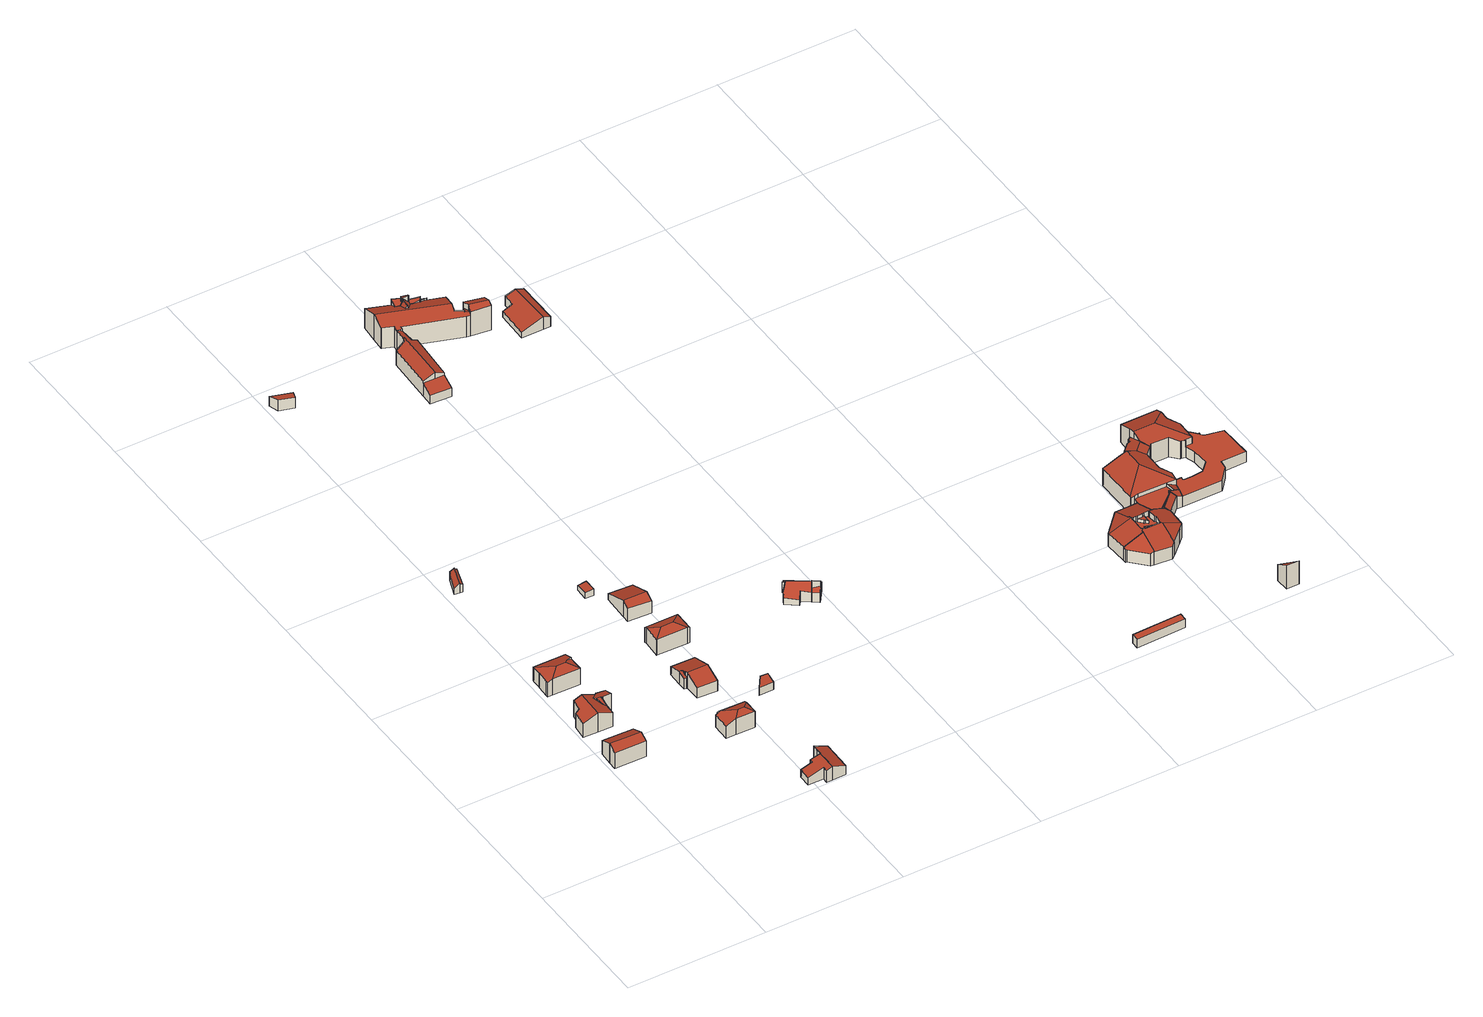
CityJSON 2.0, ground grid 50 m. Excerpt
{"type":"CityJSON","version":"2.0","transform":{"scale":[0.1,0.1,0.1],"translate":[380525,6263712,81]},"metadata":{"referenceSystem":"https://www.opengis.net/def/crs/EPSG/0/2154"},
"CityObjects":{
"building1":{"type":"Building","attributes":{"b3_dak_type":"slanted","b3_h_dak_50p":88.07,"b3_h_dak_70p":88.41,"b3_h_dak_max":89.06,"b3_h_dak_min":86.76,"b3_h_maaiveld":81.23,"b3_kas_warenhuis":false,"b3_reconstructie_onvolledig":false,"b3_rmse_lod12":0.65,"b3_rmse_lod13":0.65,"b3_rmse_lod22":0.0295,"b3_val3dity_lod12":"[]","b3_val3dity_lod13":"[]","b3_val3dity_lod22":"[]","b3_volume_lod12":631.59,"b3_volume_lod13":631.59,"b3_volume_lod22":599.29,"oorspronkelijkbouwjaar":2000},"children":["building1-1"]},
"building1-1":{"type":"BuildingPart","parents":["building1"],"geometry":[{"type":"Solid","lod":"2.2","boundaries":[[[[0,1,2,3,4,5,6,7,8]],[[9,0,8,10]],[[11,5,4,12]],[[12,4,3,13]],[[14,6,5,11]],[[10,8,7,15]],[[13,3,2,16]],[[16,2,1,17]],[[15,7,6,14]],[[17,1,0,9]],[[15,14,11,12,18]],[[17,9,10,15,18,12,13,16]]]],"semantics":{"surfaces":[{"type":"GroundSurface"},{"type":"WallSurface","on_footprint_edge":true},{"type":"RoofSurface"}],"values":[[0,1,1,1,1,1,1,1,1,1,2,2]]}}]},
"building2":{"type":"Building","attributes":{"b3_dak_type":"slanted","b3_h_dak_50p":88.23,"b3_h_dak_70p":88.52,"b3_h_dak_max":89.31,"b3_h_dak_min":87.05,"b3_h_maaiveld":81.46,"b3_kas_warenhuis":false,"b3_reconstructie_onvolledig":false,"b3_rmse_lod12":0.635,"b3_rmse_lod13":0.635,"b3_rmse_lod22":0.0413,"b3_val3dity_lod12":"[]","b3_val3dity_lod13":"[]","b3_val3dity_lod22":"[]","b3_volume_lod12":759.28,"b3_volume_lod13":759.28,"b3_volume_lod22":726.11,"oorspronkelijkbouwjaar":2000},"children":["building2-1"]},
"building2-1":{"type":"BuildingPart","parents":["building2"],"geometry":[{"type":"Solid","lod":"2.2","boundaries":[[[[19,20,21,22,23,24,25,26,27,28,29,30,31,32]],[[33,34,35,36]],[[37,34,33]],[[38,28,27,39]],[[39,27,26,40]],[[41,32,31,42]],[[43,44,45]],[[46,25,24,47]],[[40,26,25,46]],[[47,24,23,48]],[[49,19,32,41]],[[42,31,30,50]],[[48,23,22,51]],[[52,21,20,53]],[[51,22,21,52]],[[44,43,54]],[[50,30,29,35]],[[36,35,29,28,38]],[[53,20,19,49]],[[54,50,35,34,37,44]],[[36,38,39,40,46,47,45,44,37,33]],[[48,41,42,50,54,43,45,47]],[[41,48,51,52,53,49]]]],"semantics":{"surfaces":[{"type":"GroundSurface"},{"type":"WallSurface","on_footprint_edge":false},{"type":"WallSurface","on_footprint_edge":true},{"type":"RoofSurface"}],"values":[[0,1,1,2,2,2,1,2,2,2,2,2,2,2,2,1,2,2,2,3,3,3,3]]}}]},
"building3":{"type":"Building","attributes":{"b3_dak_type":"slanted","b3_h_dak_50p":88.03,"b3_h_dak_70p":88.39,"b3_h_dak_max":89.31,"b3_h_dak_min":86.88,"b3_h_maaiveld":81.4,"b3_kas_warenhuis":false,"b3_reconstructie_onvolledig":false,"b3_rmse_lod12":0.645,"b3_rmse_lod13":0.645,"b3_rmse_lod22":0.0385,"b3_val3dity_lod12":"[]","b3_val3dity_lod13":"[]","b3_val3dity_lod22":"[201]","b3_volume_lod12":727.3,"b3_volume_lod13":727.3,"b3_volume_lod22":692.55,"oorspronkelijkbouwjaar":2000},"children":["building3-1"]},
"building3-1":{"type":"BuildingPart","parents":["building3"],"geometry":[{"type":"Solid","lod":"2.2","boundaries":[[[[55,56,57,58,59,60,61,62,63,64,65]],[[66,58,57,67]],[[68,59,58,66]],[[69,64,63,70]],[[70,63,62,71]],[[72,60,59,68]],[[73,65,64,69]],[[74,56,55,75]],[[76,75,55,65,73]],[[71,62,61,77]],[[75,76,78]],[[67,57,56,74]],[[77,61,60,72]],[[78,79,80,74,75]],[[67,74,80,79,81,66]],[[79,78,76,73,69,70,81]],[[77,72,68,66,81,70,71]]]],"semantics":{"surfaces":[{"type":"GroundSurface"},{"type":"WallSurface","on_footprint_edge":true},{"type":"WallSurface","on_footprint_edge":false},{"type":"RoofSurface"}],"values":[[0,1,1,1,1,1,1,1,1,1,2,1,1,3,3,3,3]]}}]},
"building4":{"type":"Building","attributes":{"b3_dak_type":"slanted","b3_h_dak_50p":84.44,"b3_h_dak_70p":84.66,"b3_h_dak_max":84.95,"b3_h_dak_min":83.54,"b3_h_maaiveld":81.11,"b3_kas_warenhuis":false,"b3_reconstructie_onvolledig":false,"b3_rmse_lod12":0.501,"b3_rmse_lod13":0.501,"b3_rmse_lod22":0.0338,"b3_val3dity_lod12":"[]","b3_val3dity_lod13":"[]","b3_val3dity_lod22":"[]","b3_volume_lod12":72.44,"b3_volume_lod13":72.44,"b3_volume_lod22":66.82,"oorspronkelijkbouwjaar":2000},"children":["building4-1"]},
"building4-1":{"type":"BuildingPart","parents":["building4"],"geometry":[{"type":"Solid","lod":"2.2","boundaries":[[[[82,83,84,85,86,87,88,89,90]],[[91,89,88,92]],[[93,86,85,94]],[[95,87,86,93]],[[96,84,83,97]],[[94,85,84,96]],[[92,88,87,95]],[[98,90,89,99]],[[99,89,91]],[[100,82,90,98]],[[97,83,82,100]],[[97,91,92,95,93,94,96]],[[91,97,100,98,99]]]],"semantics":{"surfaces":[{"type":"GroundSurface"},{"type":"WallSurface","on_footprint_edge":true},{"type":"RoofSurface"}],"values":[[0,1,1,1,1,1,1,1,1,1,1,2,2]]}}]},
"building5":{"type":"Building","attributes":{"b3_dak_type":"slanted","b3_h_dak_50p":87.99,"b3_h_dak_70p":88.29,"b3_h_dak_max":89.18,"b3_h_dak_min":86.57,"b3_h_maaiveld":81.51,"b3_kas_warenhuis":false,"b3_reconstructie_onvolledig":false,"b3_rmse_lod12":0.665,"b3_rmse_lod13":0.665,"b3_rmse_lod22":0.242,"b3_val3dity_lod12":"[]","b3_val3dity_lod13":"[]","b3_val3dity_lod22":"[104]","b3_volume_lod12":456.99,"b3_volume_lod13":456.99,"b3_volume_lod22":3323.67,"oorspronkelijkbouwjaar":2000},"children":["building5-1"]},
"building5-1":{"type":"BuildingPart","parents":["building5"],"geometry":[{"type":"Solid","lod":"2.2","boundaries":[[[[101,102,103,104,105,106,107,108,109,110]],[[111,101,110,112]],[[113,114,115]],[[116,107,106,117]],[[117,106,105,118]],[[119,109,108,113]],[[112,110,109,119]],[[114,113,108,107,116]],[[120,104,103,121]],[[121,103,102,122]],[[118,105,104,120]],[[122,102,101,111]],[[114,116,117,123,124,115]],[[125,119,113,115,124,123]],[[120,126,125,123,117,118]],[[122,111,112,119,125,126,120,121]]]],"semantics":{"surfaces":[{"type":"GroundSurface"},{"type":"WallSurface","on_footprint_edge":true},{"type":"WallSurface","on_footprint_edge":false},{"type":"RoofSurface"}],"values":[[0,1,2,1,1,1,1,1,1,1,1,1,3,3,3,3]]}}]},
"building6":{"type":"Building","attributes":{"b3_dak_type":"slanted","b3_h_dak_50p":86.12,"b3_h_dak_70p":86.55,"b3_h_dak_max":87.17,"b3_h_dak_min":84.74,"b3_h_maaiveld":81.72,"b3_kas_warenhuis":false,"b3_reconstructie_onvolledig":false,"b3_rmse_lod12":0.78,"b3_rmse_lod13":0.78,"b3_rmse_lod22":0.0256,"b3_val3dity_lod12":"[]","b3_val3dity_lod13":"[]","b3_val3dity_lod22":"[]","b3_volume_lod12":468.17,"b3_volume_lod13":468.17,"b3_volume_lod22":424.43,"oorspronkelijkbouwjaar":2000},"children":["building6-1"]},
"building6-1":{"type":"BuildingPart","parents":["building6"],"geometry":[{"type":"Solid","lod":"2.2","boundaries":[[[[127,128,129,130,131,132,133,134,135,136,137,138,139,140]],[[141,136,135,142,143]],[[144,137,136,141]],[[145,138,137,144]],[[146,128,127,147]],[[148,130,129,149]],[[150,131,130,148]],[[149,129,128,146]],[[151,152,139,138,145]],[[153,140,139,152]],[[147,127,140,153]],[[154,132,131,150]],[[155,133,132,154]],[[156,134,133,155]],[[142,135,134,156]],[[143,142,152,151]],[[152,142,156,155,154,150,148,149,146,147,153]],[[143,151,145,144,141]]]],"semantics":{"surfaces":[{"type":"GroundSurface"},{"type":"WallSurface","on_footprint_edge":true},{"type":"WallSurface","on_footprint_edge":false},{"type":"RoofSurface"}],"values":[[0,1,1,1,1,1,1,1,1,1,1,1,1,1,1,2,3,3]]}}]},
"building7":{"type":"Building","attributes":{"b3_dak_type":"slanted","b3_h_dak_50p":86.18,"b3_h_dak_70p":86.73,"b3_h_dak_max":87.69,"b3_h_dak_min":84.41,"b3_h_maaiveld":81.3,"b3_kas_warenhuis":false,"b3_reconstructie_onvolledig":false,"b3_rmse_lod12":1.04,"b3_rmse_lod13":1.04,"b3_rmse_lod22":0.0758,"b3_val3dity_lod12":"[]","b3_val3dity_lod13":"[]","b3_val3dity_lod22":"[]","b3_volume_lod12":601.01,"b3_volume_lod13":601.01,"b3_volume_lod22":543.01,"oorspronkelijkbouwjaar":2000},"children":["building7-1"]},
"building7-1":{"type":"BuildingPart","parents":["building7"],"geometry":[{"type":"Solid","lod":"2.2","boundaries":[[[[157,158,159,160,161,162,163,164,165,166]],[[167,158,157,168]],[[169,164,163,170]],[[170,163,162,171]],[[172,159,158,167]],[[173,160,159,172]],[[174,161,160,173]],[[175,176,177,178]],[[178,177,179,180]],[[181,165,164,169]],[[180,179,171,182]],[[168,157,166,183]],[[183,166,165,181]],[[182,171,162,161,174]],[[184,185,186]],[[185,184,176,175]],[[183,186,185,175,178,180,182,172,167,168]],[[182,174,173,172]],[[186,183,181,169,170,171,179,177,176,184]]]],"semantics":{"surfaces":[{"type":"GroundSurface"},{"type":"WallSurface","on_footprint_edge":true},{"type":"WallSurface","on_footprint_edge":false},{"type":"RoofSurface"}],"values":[[0,1,1,1,1,1,1,2,2,1,2,1,1,1,2,2,3,3,3]]}}]},
"building8":{"type":"Building","attributes":{"b3_dak_type":"slanted","b3_h_dak_50p":87.95,"b3_h_dak_70p":88.23,"b3_h_dak_max":89.05,"b3_h_dak_min":86.99,"b3_h_maaiveld":81.19,"b3_kas_warenhuis":false,"b3_reconstructie_onvolledig":false,"b3_rmse_lod12":0.526,"b3_rmse_lod13":0.526,"b3_rmse_lod22":0.367,"b3_val3dity_lod12":"[]","b3_val3dity_lod13":"[]","b3_val3dity_lod22":"[102]","b3_volume_lod12":622.92,"b3_volume_lod13":622.92,"b3_volume_lod22":-3516.79,"oorspronkelijkbouwjaar":2000},"children":["building8-1"]},
"building8-1":{"type":"BuildingPart","parents":["building8"],"geometry":[{"type":"Solid","lod":"2.2","boundaries":[[[[187,188,189,190,191,192,193,194,195]],[[196,188,187,197]],[[198,191,190,199]],[[200,192,191,198]],[[201,193,192,200]],[[202,189,188,196]],[[197,187,195,203]],[[203,195,194,204]],[[199,190,189,202]],[[204,194,193,201]],[[205,206,202,196,207]],[[204,208,207,196,197,203]],[[205,207,208,204,201,200,198]],[[205,198,199,202,206]]]],"semantics":{"surfaces":[{"type":"GroundSurface"},{"type":"WallSurface","on_footprint_edge":true},{"type":"RoofSurface"}],"values":[[0,1,1,1,1,1,1,1,1,1,2,2,2,2]]}}]},
"building9":{"type":"Building","attributes":{"b3_dak_type":"horizontal","b3_h_dak_50p":83.38,"b3_h_dak_70p":83.48,"b3_h_dak_max":83.63,"b3_h_dak_min":83.07,"b3_h_maaiveld":81.14,"b3_kas_warenhuis":false,"b3_reconstructie_onvolledig":false,"b3_rmse_lod12":0.167,"b3_rmse_lod13":0.167,"b3_rmse_lod22":0.0188,"b3_val3dity_lod12":"[]","b3_val3dity_lod13":"[]","b3_val3dity_lod22":"[]","b3_volume_lod12":31.8,"b3_volume_lod13":31.8,"b3_volume_lod22":30.71,"oorspronkelijkbouwjaar":2000},"children":["building9-1"]},
"building9-1":{"type":"BuildingPart","parents":["building9"],"geometry":[{"type":"Solid","lod":"2.2","boundaries":[[[[209,210,211,212]],[[213,209,212,214]],[[214,212,211,215]],[[215,211,210,216]],[[216,210,209,213]],[[216,213,214,215]]]],"semantics":{"surfaces":[{"type":"GroundSurface"},{"type":"WallSurface","on_footprint_edge":true},{"type":"RoofSurface"}],"values":[[0,1,1,1,1,2]]}}]},
"building10":{"type":"Building","attributes":{"b3_dak_type":"slanted","b3_h_dak_50p":84.62,"b3_h_dak_70p":84.76,"b3_h_dak_max":85.79,"b3_h_dak_min":84.19,"b3_h_maaiveld":81.42,"b3_kas_warenhuis":false,"b3_reconstructie_onvolledig":false,"b3_rmse_lod12":0.311,"b3_rmse_lod13":0.311,"b3_rmse_lod22":0.194,"b3_val3dity_lod12":"[]","b3_val3dity_lod13":"[]","b3_val3dity_lod22":"[]","b3_volume_lod12":48.93,"b3_volume_lod13":48.93,"b3_volume_lod22":47.84,"oorspronkelijkbouwjaar":2000},"children":["building10-1"]},
"building10-1":{"type":"BuildingPart","parents":["building10"],"geometry":[{"type":"Solid","lod":"2.2","boundaries":[[[[217,218,219,220]],[[221,219,218,222]],[[223,220,219,221]],[[224,217,220,223]],[[222,218,217,224]],[[222,224,223,221]]]],"semantics":{"surfaces":[{"type":"GroundSurface"},{"type":"WallSurface","on_footprint_edge":true},{"type":"RoofSurface"}],"values":[[0,1,1,1,1,2]]}}]},
"building11":{"type":"Building","attributes":{"b3_dak_type":"horizontal","b3_h_dak_50p":86.93,"b3_h_dak_70p":86.96,"b3_h_dak_max":87.05,"b3_h_dak_min":86.77,"b3_h_maaiveld":82.68,"b3_kas_warenhuis":false,"b3_reconstructie_onvolledig":false,"b3_rmse_lod12":0.185,"b3_rmse_lod13":0.185,"b3_rmse_lod22":0.175,"b3_val3dity_lod12":"[]","b3_val3dity_lod13":"[]","b3_val3dity_lod22":"[]","b3_volume_lod12":80.88,"b3_volume_lod13":80.88,"b3_volume_lod22":77.89,"oorspronkelijkbouwjaar":2000},"children":["building11-1"]},
"building11-1":{"type":"BuildingPart","parents":["building11"],"geometry":[{"type":"Solid","lod":"2.2","boundaries":[[[[225,226,227,228]],[[229,226,225,230]],[[231,227,226,229]],[[230,225,228,232]],[[232,228,227,231]],[[232,231,229,230]]]],"semantics":{"surfaces":[{"type":"GroundSurface"},{"type":"WallSurface","on_footprint_edge":true},{"type":"RoofSurface"}],"values":[[0,1,1,1,1,2]]}}]},
"building12":{"type":"Building","attributes":{"b3_dak_type":"slanted","b3_h_dak_50p":86.39,"b3_h_dak_70p":86.88,"b3_h_dak_max":87.77,"b3_h_dak_min":83.78,"b3_h_maaiveld":81.2,"b3_kas_warenhuis":false,"b3_reconstructie_onvolledig":false,"b3_rmse_lod12":1.36,"b3_rmse_lod13":1.36,"b3_rmse_lod22":0.122,"b3_val3dity_lod12":"[]","b3_val3dity_lod13":"[]","b3_val3dity_lod22":"[]","b3_volume_lod12":558.85,"b3_volume_lod13":558.85,"b3_volume_lod22":480.7,"oorspronkelijkbouwjaar":2000},"children":["building12-1"]},
"building12-1":{"type":"BuildingPart","parents":["building12"],"geometry":[{"type":"Solid","lod":"2.2","boundaries":[[[[233,234,235,236,237,238]],[[239,234,233,240]],[[241,235,234,239]],[[240,233,238,242]],[[242,238,237,243]],[[243,237,236,244]],[[244,236,235,241]],[[243,244,240,242]],[[244,241,239,240]]]],"semantics":{"surfaces":[{"type":"GroundSurface"},{"type":"WallSurface","on_footprint_edge":true},{"type":"RoofSurface"}],"values":[[0,1,1,1,1,1,1,2,2]]}}]},
"building13":{"type":"Building","attributes":{"b3_dak_type":"slanted","b3_h_dak_50p":86.6,"b3_h_dak_70p":87.15,"b3_h_dak_max":87.96,"b3_h_dak_min":84.46,"b3_h_maaiveld":81.67,"b3_kas_warenhuis":false,"b3_reconstructie_onvolledig":false,"b3_rmse_lod12":1.18,"b3_rmse_lod13":1.18,"b3_rmse_lod22":0.0819,"b3_val3dity_lod12":"[]","b3_val3dity_lod13":"[]","b3_val3dity_lod22":"[]","b3_volume_lod12":228.14,"b3_volume_lod13":228.14,"b3_volume_lod22":202.56,"oorspronkelijkbouwjaar":2000},"children":["building13-1"]},
"building13-1":{"type":"BuildingPart","parents":["building13"],"geometry":[{"type":"Solid","lod":"2.2","boundaries":[[[[245,246,247,248,249,250,251,252,253,254,255]],[[256,246,245,257]],[[257,245,255,258]],[[259,247,246,256]],[[260,248,247,259]],[[261,251,250,262]],[[263,252,251,261]],[[264,254,253,265]],[[266,249,248,260]],[[265,253,252,263]],[[258,255,254,264]],[[262,250,249,266]],[[258,262,266,260,259,256,257]],[[262,258,264,265,263,261]]]],"semantics":{"surfaces":[{"type":"GroundSurface"},{"type":"WallSurface","on_footprint_edge":true},{"type":"RoofSurface"}],"values":[[0,1,1,1,1,1,1,1,1,1,1,1,2,2]]}}]},
"building14":{"type":"Building","attributes":{"b3_dak_type":"slanted","b3_h_dak_50p":84.93,"b3_h_dak_70p":85.33,"b3_h_dak_max":86.73,"b3_h_dak_min":83.86,"b3_h_maaiveld":81.64,"b3_kas_warenhuis":false,"b3_reconstructie_onvolledig":false,"b3_rmse_lod12":0.703,"b3_rmse_lod13":0.703,"b3_rmse_lod22":0.0919,"b3_val3dity_lod12":"[]","b3_val3dity_lod13":"[]","b3_val3dity_lod22":"[]","b3_volume_lod12":103.09,"b3_volume_lod13":103.09,"b3_volume_lod22":95.73,"oorspronkelijkbouwjaar":2000},"children":["building14-1"]},
"building14-1":{"type":"BuildingPart","parents":["building14"],"geometry":[{"type":"Solid","lod":"2.2","boundaries":[[[[267,268,269,270,271,272,273]],[[274,273,272,275]],[[276,270,269,277]],[[278,271,270,276]],[[275,272,271,278]],[[277,269,268,279]],[[280,267,273,274]],[[279,268,267,280]],[[279,280,274,275,278,276,277]]]],"semantics":{"surfaces":[{"type":"GroundSurface"},{"type":"WallSurface","on_footprint_edge":true},{"type":"RoofSurface"}],"values":[[0,1,1,1,1,1,1,1,2]]}}]},
"building15":{"type":"Building","attributes":{"b3_dak_type":"slanted","b3_h_dak_50p":86.51,"b3_h_dak_70p":86.78,"b3_h_dak_max":87.47,"b3_h_dak_min":85.49,"b3_h_maaiveld":81.73,"b3_kas_warenhuis":false,"b3_reconstructie_onvolledig":false,"b3_rmse_lod12":0.65,"b3_rmse_lod13":0.65,"b3_rmse_lod22":0.0345,"b3_val3dity_lod12":"[]","b3_val3dity_lod13":"[]","b3_val3dity_lod22":"[]","b3_volume_lod12":46.16,"b3_volume_lod13":46.16,"b3_volume_lod22":52.64,"oorspronkelijkbouwjaar":2000},"children":["building15-1"]},
"building15-1":{"type":"BuildingPart","parents":["building15"],"geometry":[{"type":"Solid","lod":"2.2","boundaries":[[[[281,282,283,245,284,254]],[[285,286,287,288]],[[289,283,282,287]],[[264,254,284,286,285]],[[290,281,254,264]],[[288,287,282,281,290]],[[286,284,245,257]],[[257,245,283,289]],[[288,290,264,285]],[[257,289,287,286]]]],"semantics":{"surfaces":[{"type":"GroundSurface"},{"type":"WallSurface","on_footprint_edge":false},{"type":"WallSurface","on_footprint_edge":true},{"type":"RoofSurface"}],"values":[[0,1,2,2,2,2,2,2,3,3]]}}]},
"building16":{"type":"Building","attributes":{"b3_dak_type":"slanted","b3_h_dak_50p":85.68,"b3_h_dak_70p":86.28,"b3_h_dak_max":87.07,"b3_h_dak_min":84.77,"b3_h_maaiveld":81.72,"b3_kas_warenhuis":false,"b3_reconstructie_onvolledig":false,"b3_rmse_lod12":0.796,"b3_rmse_lod13":0.796,"b3_rmse_lod22":0.0638,"b3_val3dity_lod12":"[]","b3_val3dity_lod13":"[]","b3_val3dity_lod22":"[]","b3_volume_lod12":29.56,"b3_volume_lod13":29.56,"b3_volume_lod22":27.12,"oorspronkelijkbouwjaar":2000},"children":["building16-1"]},
"building16-1":{"type":"BuildingPart","parents":["building16"],"geometry":[{"type":"Solid","lod":"2.2","boundaries":[[[[291,281,254,292]],[[293,292,254,294]],[[295,281,291,296]],[[294,254,281,295]],[[296,291,292,293]],[[296,293,294,295]]]],"semantics":{"surfaces":[{"type":"GroundSurface"},{"type":"WallSurface","on_footprint_edge":true},{"type":"RoofSurface"}],"values":[[0,1,1,1,1,2]]}}]},
"building17":{"type":"Building","attributes":{"b3_dak_type":"slanted","b3_h_dak_50p":92.14,"b3_h_dak_70p":92.8,"b3_h_dak_max":94.39,"b3_h_dak_min":87.2,"b3_h_maaiveld":83.4,"b3_kas_warenhuis":false,"b3_reconstructie_onvolledig":false,"b3_rmse_lod12":1.83,"b3_rmse_lod13":1.5,"b3_rmse_lod22":0.0686,"b3_val3dity_lod12":"[]","b3_val3dity_lod13":"[]","b3_val3dity_lod22":"[]","b3_volume_lod12":4789.41,"b3_volume_lod13":4656.17,"b3_volume_lod22":4212.51,"oorspronkelijkbouwjaar":2000},"children":["building17-1"]},
"building17-1":{"type":"BuildingPart","parents":["building17"],"geometry":[{"type":"Solid","lod":"2.2","boundaries":[[[[297,298,299,300,301,302,303,304,305,306,307,308,309,310,311,312,313,314,315,316,317,318,319,320,321,322,323,324,325,326,327,328,329,330,331]],[[332,314,313,333]],[[334,297,331,335]],[[336,337,338,339]],[[339,338,309,308,340]],[[341,322,321,342]],[[343,344,312,311,345]],[[345,311,310,346]],[[347,348,306,305,349]],[[350,351,348,347]],[[352,304,303,353]],[[354,307,306,348]],[[355,316,315,356,357]],[[342,321,320,358]],[[358,320,319,359]],[[360,361,328,327,362,363]],[[364,365,366]],[[367,365,364]],[[368,369,370,371]],[[372,373,344,343]],[[357,356,373,372]],[[356,315,314,332]],[[333,313,312,344]],[[363,362,374,375]],[[376,377,378,379]],[[377,380,381,382]],[[383,359,319,318,384,385]],[[384,318,317,386]],[[386,317,316,355]],[[385,384,387]],[[388,389,361,360]],[[390,391,369,368,392]],[[375,374,391,390]],[[382,381,393]],[[394,323,322,341]],[[395,324,323,394]],[[379,378,396,397]],[[397,396,389,388]],[[340,308,307,354]],[[353,303,302,398]],[[398,302,301,399,400]],[[401,300,299,402]],[[399,301,300,401]],[[403,404,351,350]],[[349,305,304,352]],[[337,336,405]],[[359,383,405]],[[346,310,309,338]],[[366,406,407]],[[407,406,408,409,410]],[[410,409,411,412]],[[409,408,413,414]],[[414,413,415,416]],[[412,411,329,328,361]],[[417,418,330,329,411]],[[419,420,418,417]],[[421,402,299,298,422]],[[402,421,423]],[[416,415,420,419]],[[392,368,424,425]],[[425,424,380,377,376]],[[426,326,325,427]],[[427,325,324,395]],[[428,429,430]],[[431,426,430]],[[362,327,326,426,431]],[[335,331,330,418]],[[400,399,404,403]],[[370,432,371]],[[433,434,435,436]],[[435,434,437]],[[371,432,429,428]],[[434,433,438]],[[422,298,297,334]],[[333,344,373,356,332]],[[349,352,403,350,347]],[[372,387,384,386,355,357]],[[412,361,389,367,364,366,407,410]],[[404,399,401,402,423,351]],[[416,419,417,411,409,414]],[[425,376,379,397,388,360,363,375,390,392]],[[400,403,352,353,398]],[[429,432,370,369,391,374,362,431,430]],[[439,440,436,435,437,393,381,380,424,368,371]],[[438,433,436,440,439,371,428,430,426,427,395,334,335,418,420,415,413,408,406,366,365,367]],[[434,438,367,389,396,378,377,382,393,437]],[[422,334,395,394,341,342,358,359,405,336,339,340,354,348,351,423,421]],[[387,372,343,345,346,338,337,405,383,385]]]],"semantics":{"surfaces":[{"type":"GroundSurface"},{"type":"WallSurface","on_footprint_edge":true},{"type":"WallSurface","on_footprint_edge":false},{"type":"RoofSurface"}],"values":[[0,1,1,2,1,1,1,1,1,2,1,1,1,1,1,1,2,2,2,2,2,1,1,2,2,2,1,1,1,2,2,2,2,2,1,1,2,2,1,1,1,1,1,2,1,2,2,1,2,2,2,2,2,1,1,2,1,2,2,2,2,1,1,2,2,1,1,2,2,2,2,2,2,1,3,3,3,3,3,3,3,3,3,3,3,3,3,3]]}}]},
"building18":{"type":"Building","attributes":{"b3_dak_type":"slanted","b3_h_dak_50p":90.59,"b3_h_dak_70p":90.89,"b3_h_dak_max":91.59,"b3_h_dak_min":88.6,"b3_h_maaiveld":86.38,"b3_kas_warenhuis":false,"b3_reconstructie_onvolledig":false,"b3_rmse_lod12":0.94,"b3_rmse_lod13":0.94,"b3_rmse_lod22":0.0642,"b3_val3dity_lod12":"[]","b3_val3dity_lod13":"[]","b3_val3dity_lod22":"[]","b3_volume_lod12":664.92,"b3_volume_lod13":664.92,"b3_volume_lod22":582.02,"oorspronkelijkbouwjaar":2000},"children":["building18-1"]},
"building18-1":{"type":"BuildingPart","parents":["building18"],"geometry":[{"type":"Solid","lod":"2.2","boundaries":[[[[441,442,443,444,445,446,447,448]],[[449,441,448,450]],[[451,445,444,452]],[[452,444,443,453]],[[453,443,442,454]],[[455,446,445,451]],[[456,447,446,455]],[[450,448,447,456]],[[454,442,441,449]],[[454,456,455,451,452,453]],[[456,454,449,450]]]],"semantics":{"surfaces":[{"type":"GroundSurface"},{"type":"WallSurface","on_footprint_edge":true},{"type":"RoofSurface"}],"values":[[0,1,1,1,1,1,1,1,1,2,2]]}}]},
"building19":{"type":"Building","attributes":{"b3_dak_type":"multiple horizontal","b3_h_dak_50p":85.13,"b3_h_dak_70p":85.14,"b3_h_dak_max":85.56,"b3_h_dak_min":84.99,"b3_h_maaiveld":81.73,"b3_kas_warenhuis":false,"b3_reconstructie_onvolledig":false,"b3_rmse_lod12":0.0547,"b3_rmse_lod13":0.0547,"b3_rmse_lod22":0.0432,"b3_val3dity_lod12":"[]","b3_val3dity_lod13":"[]","b3_val3dity_lod22":"[]","b3_volume_lod12":163.82,"b3_volume_lod13":163.82,"b3_volume_lod22":162.78,"oorspronkelijkbouwjaar":2000},"children":["building19-1"]},
"building19-1":{"type":"BuildingPart","parents":["building19"],"geometry":[{"type":"Solid","lod":"2.2","boundaries":[[[[457,458,459,460,461]],[[462,461,460,463]],[[463,460,459,464]],[[464,459,458,465]],[[466,457,461,462]],[[465,458,457,466]],[[465,466,462,463,464]]]],"semantics":{"surfaces":[{"type":"GroundSurface"},{"type":"WallSurface","on_footprint_edge":true},{"type":"RoofSurface"}],"values":[[0,1,1,1,1,1,2]]}}]},
"building20":{"type":"Building","attributes":{"b3_dak_type":"slanted","b3_h_dak_50p":87.68,"b3_h_dak_70p":88,"b3_h_dak_max":88.48,"b3_h_dak_min":87.17,"b3_h_maaiveld":82.32,"b3_kas_warenhuis":false,"b3_reconstructie_onvolledig":false,"b3_rmse_lod12":0.42,"b3_rmse_lod13":0.42,"b3_rmse_lod22":0.0324,"b3_val3dity_lod12":"[]","b3_val3dity_lod13":"[]","b3_val3dity_lod22":"[]","b3_volume_lod12":113.52,"b3_volume_lod13":113.52,"b3_volume_lod22":108.47,"oorspronkelijkbouwjaar":2000},"children":["building20-1"]},
"building20-1":{"type":"BuildingPart","parents":["building20"],"geometry":[{"type":"Solid","lod":"2.2","boundaries":[[[[467,468,469,470,471,472]],[[473,468,467,474,475]],[[475,474,476,477]],[[478,471,470,476]],[[479,469,468,473]],[[480,472,471,478]],[[477,476,470,469,479]],[[474,467,472,480]],[[477,479,473,475]],[[474,480,478,476]]]],"semantics":{"surfaces":[{"type":"GroundSurface"},{"type":"WallSurface","on_footprint_edge":true},{"type":"WallSurface","on_footprint_edge":false},{"type":"RoofSurface"}],"values":[[0,1,2,1,1,1,1,1,3,3]]}}]},
"building21":{"type":"Building","attributes":{"b3_dak_type":"slanted","b3_h_dak_50p":90.57,"b3_h_dak_70p":90.99,"b3_h_dak_max":91.49,"b3_h_dak_min":88.4,"b3_h_maaiveld":81.99,"b3_kas_warenhuis":false,"b3_reconstructie_onvolledig":false,"b3_rmse_lod12":0.876,"b3_rmse_lod13":0.876,"b3_rmse_lod22":0.0454,"b3_val3dity_lod12":"[]","b3_val3dity_lod13":"[]","b3_val3dity_lod22":"[]","b3_volume_lod12":101.3,"b3_volume_lod13":101.3,"b3_volume_lod22":95.97,"oorspronkelijkbouwjaar":2000},"children":["building21-1"]},
"building21-1":{"type":"BuildingPart","parents":["building21"],"geometry":[{"type":"Solid","lod":"2.2","boundaries":[[[[481,482,483]],[[484,483,482,485]],[[486,481,483,484]],[[485,482,481,486]],[[485,486,484]]]],"semantics":{"surfaces":[{"type":"GroundSurface"},{"type":"WallSurface","on_footprint_edge":true},{"type":"RoofSurface"}],"values":[[0,1,1,1,2]]}}]},
"building22":{"type":"Building","attributes":{"b3_dak_type":"slanted","b3_h_dak_50p":88.85,"b3_h_dak_70p":89.8,"b3_h_dak_max":92.29,"b3_h_dak_min":83,"b3_h_maaiveld":81.9,"b3_kas_warenhuis":false,"b3_reconstructie_onvolledig":false,"b3_rmse_lod12":2.11,"b3_rmse_lod13":1.36,"b3_rmse_lod22":0.843,"b3_val3dity_lod12":"[]","b3_val3dity_lod13":"[]","b3_val3dity_lod22":"[104]","b3_volume_lod12":10019.82,"b3_volume_lod13":9445.06,"b3_volume_lod22":84380.84,"oorspronkelijkbouwjaar":2000},"children":["building22-1"]},
"building22-1":{"type":"BuildingPart","parents":["building22"],"geometry":[{"type":"Solid","lod":"2.2","boundaries":[[[[487,488,489,490,491,492,493,494,495,496,497,498,499,500,501,502,503,504,505,506,507,508,509,510,511,512,513,514,515,516,517,518,519,520,521,522,523,524,525,526,527,528,529,530,531,532,533,534,535,536,537,538,539,540,541,542,543],[544,545,546,547,548,549,550,551,552,553,554,555,556,557,558,559,560,561]],[[562,499,498,563]],[[564,497,496,565]],[[565,496,495,566]],[[567,504,503,568]],[[568,503,502,569]],[[563,498,497,564]],[[570,493,492,571]],[[571,492,491,480]],[[480,491,490,474]],[[566,495,494,572]],[[573,574,575]],[[576,577,575]],[[578,579,580,581,582]],[[583,543,542,584]],[[585,537,536,586]],[[587,555,554,588]],[[589,590,561,560,591]],[[572,494,493,570,592]],[[593,594,595,596]],[[597,598,474,599]],[[600,520,519,601]],[[602,603,604,605]],[[605,604,606,595]],[[607,608,609,610]],[[611,557,556,612]],[[612,556,555,587]],[[599,474,490,489,613]],[[613,489,488,614,615]],[[616,617,517,516,618]],[[619,505,504,567]],[[620,621,622]],[[623,624,625,626]],[[627,522,521,628]],[[629,630,631,632]],[[633,634,630,629]],[[635,506,505,619,636]],[[637,532,531,638]],[[639,533,532,637]],[[640,558,557,611,641]],[[642,559,558,640]],[[591,560,559,642]],[[643,644,645,646]],[[646,645,647,648]],[[649,650,651,652]],[[650,513,512,577,576]],[[653,511,510,654]],[[654,510,509,655]],[[656,500,499,562]],[[636,619,657,658]],[[658,657,659]],[[577,512,511,653]],[[618,516,515,660]],[[661,507,506,635]],[[586,536,535,662]],[[663,664,662,665]],[[666,551,550,667]],[[668,669,664,663]],[[569,502,501,670]],[[670,501,500,656]],[[596,595,606,644,643]],[[671,672,673,674]],[[675,671,676,677]],[[678,523,522,627]],[[679,538,537,585]],[[680,539,538,679]],[[584,542,541,681]],[[655,509,508,682]],[[683,525,524,684]],[[685,526,525,683]],[[686,528,527,687]],[[687,527,526,685]],[[688,514,513,650,649]],[[660,515,514,688]],[[682,508,507,661]],[[689,487,543,583]],[[690,691,692,693]],[[638,531,530,691,690]],[[665,662,535,534,694]],[[648,647,695,696]],[[674,673,697,698]],[[699,700,701,702]],[[582,581,703,704]],[[704,703,705]],[[706,518,517,617]],[[707,708,709]],[[601,519,518,706]],[[710,540,539,680]],[[681,541,540,710]],[[588,554,553,711]],[[712,713,714,715,716]],[[610,609,714,713]],[[716,715,717,718]],[[719,720,721]],[[713,712,721]],[[720,719,621,620]],[[667,550,549,722]],[[722,549,548,723]],[[691,530,529,724]],[[724,529,528,686]],[[696,695,725,726]],[[727,547,546,728]],[[728,546,545,729]],[[730,731,732,733,734]],[[652,651,579,578,735]],[[736,737,598,597]],[[581,580,737,736]],[[693,692,738]],[[739,740,738]],[[741,742,743,744]],[[744,743,669,668]],[[641,611,740,739]],[[745,746,700,699]],[[747,745,748]],[[749,750,751,746,745,747]],[[698,697,751,750]],[[677,676,750,749]],[[711,553,552,742,741]],[[742,552,551,666]],[[628,521,520,600]],[[684,524,523,678]],[[614,488,487,689]],[[615,614,634,633]],[[632,631,752,753]],[[735,578,731,730]],[[753,752,732,731]],[[734,733,590,589]],[[754,544,561,590]],[[694,534,533,639]],[[755,756,757,758]],[[758,757,759,760]],[[760,759,603,602]],[[761,755,762,763]],[[718,717,756,755,761]],[[763,762,594,593]],[[764,765,766,767]],[[767,766,672,671,675]],[[626,625,765,764]],[[592,570,768,769]],[[770,771,624,623]],[[726,725,771,770]],[[723,548,547,727]],[[729,545,544,754]],[[702,701,608,607]],[[772,773,574,573]],[[774,775,776,773,772]],[[775,774,777]],[[769,768,776,775]],[[708,707,617,616]],[[569,670,657,619,567,568]],[[638,690,693,778,639,637]],[[720,620,622,655,682,661,635]],[[594,762,755,758,760,602,605,595]],[[779,780,709,781,640,641,739]],[[750,676,671,674,698]],[[615,633,629,632,705,703,581,736,597,599,613]],[[735,730,734,782,783,660,688,649,652]],[[753,731,578,582,704,705,632]],[[708,616,618,660,783,782]],[[663,778,693,738,740,611,612,587,588,711,741,744,668]],[[702,607,610,713,721,720,635,636,658,659,748,745,699]],[[784,767,675,677,749,747,748,659,657,670,656,562,563,785]],[[776,768,570,571,480,474,598,737,580,579,651,650,576,575,574,773]],[[729,754,590,733,732,752,631,630,634,614,689,583,584,681,710,680,679,585,586,662,664,669,743,742,666,667,722,723,727,728]],[[701,700,746,751,697,673,672,766,765,625,624,771,725,695,647,645,644,606,604,603,759,757,756,717,715,714,609,608]],[[566,784,785,563,564,565]],[[777,774,772,573,575,577,653,654,655,622,621,719,721,712,716,718,761,763,593,596,643,646,648]],[[769,775,777,648,696,726,770,623,626,764,767,784,566,572,592]],[[708,782,734,589,591,642,640,781,709]],[[617,707,709,780,779,739,738,692,691,724,686,687,685,683,684,678,627,628,600,601,706]],[[778,663,665,694,639]]]],"semantics":{"surfaces":[{"type":"GroundSurface"},{"type":"WallSurface","on_footprint_edge":true},{"type":"WallSurface","on_footprint_edge":false},{"type":"RoofSurface"}],"values":[[0,1,1,1,1,1,1,1,1,1,1,2,2,2,1,1,1,1,1,2,2,1,2,2,2,1,1,1,1,1,1,2,2,1,2,2,1,1,1,1,1,1,2,2,2,1,1,1,1,2,2,1,1,1,1,2,1,2,1,1,2,2,2,1,1,1,1,1,1,1,1,1,1,1,1,1,2,1,1,2,2,2,2,2,1,2,1,1,1,1,2,2,2,2,2,2,1,1,1,1,2,1,1,2,2,2,2,2,2,2,2,2,2,2,2,2,2,1,1,1,1,1,2,2,2,2,2,1,1,2,2,2,2,2,2,2,2,2,2,2,2,1,1,2,2,2,2,2,2,3,3,3,3,3,3,3,3,3,3,3,3,3,3,3,3,3,3,3,3,3,3]]}}]}
},
"vertices":[
[16,406,2],[16,407,2],[15,407,2],[16,438,2],[17,438,2],[19,485,2],[130,482,2],[128,433,2],[128,403,2],[16,406,65],[128,403,65],[19,485,58],[17,438,80],[16,438,80],[130,482,57],[128,433,80],[15,407,65],[16,407,65],[71,436,80],
[9,580,5],[14,633,5],[31,639,5],[36,680,5],[65,679,5],[114,678,5],[119,683,5],[151,679,5],[149,642,5],[116,643,5],[115,638,5],[115,612,5],[114,577,5],[62,579,5],[114,638,78],[114,638,71],[115,638,71],[115,638,77],[114,646,74],[116,643,76],[149,642,75],[151,679,61],[62,579,82],[114,577,61],[97,647,69],[97,647,75],[93,658,71],[119,683,61],[114,678,63],[65,679,82],[9,580,60],[115,612,61],[36,680,70],[31,639,69],[14,633,62],[107,621,65],
[136,854,4],[135,802,4],[135,801,4],[37,803,4],[18,803,4],[18,812,4],[20,856,4],[21,856,4],[21,888,4],[21,892,4],[137,891,4],[37,803,69],[135,801,69],[18,803,61],[21,892,60],[21,888,61],[21,856,61],[18,812,61],[137,891,59],[135,802,69],[136,854,68],[136,854,74],[20,856,61],[119,850,75],[103,834,82],[134,802,69],[71,835,82],
[60,1367,1],[51,1369,1],[32,1372,1],[56,1437,1],[58,1437,1],[61,1445,1],[62,1444,1],[74,1439,1],[84,1440,1],[74,1439,40],[62,1444,29],[58,1437,27],[56,1437,26],[61,1445,28],[32,1372,24],[51,1369,40],[84,1440,32],[74,1439,39],[60,1367,33],
[383,407,5],[390,407,5],[390,409,5],[397,409,5],[487,406,5],[486,392,5],[486,342,5],[483,342,5],[417,343,5],[381,344,5],[383,407,54],[381,344,54],[483,342,70],[483,342,71],[483,343,71],[486,342,69],[486,392,68],[487,406,62],[417,343,71],[397,409,61],[390,409,58],[390,407,58],[460,365,81],[471,354,76],[439,365,81],[424,381,73],
[534,19,7],[478,19,7],[479,64,7],[520,64,7],[520,76,7],[521,76,7],[522,77,7],[555,75,7],[555,94,7],[556,113,7],[606,112,7],[603,2,7],[556,1,7],[533,1,7],[556,113,62],[555,94,60],[555,94,62],[606,112,41],[603,2,42],[478,19,37],[534,19,54],[520,64,50],[479,64,37],[520,76,50],[556,1,61],[556,1,60],[533,1,53],[521,76,50],[522,77,50],[555,75,60],
[398,694,3],[483,691,3],[480,612,3],[479,552,3],[408,555,3],[407,612,3],[404,612,3],[404,613,3],[396,613,3],[396,641,3],[483,691,36],[398,694,35],[404,613,45],[404,612,45],[407,612,45],[480,612,66],[479,552,44],[408,555,44],[406,639,56],[406,639,55],[405,628,51],[405,628,60],[406,623,49],[406,623,62],[396,613,45],[407,612,66],[396,641,55],[403,639,55],[403,639,56],[403,641,55],
[528,793,2],[520,793,2],[412,795,2],[410,795,2],[412,859,2],[412,869,2],[529,869,2],[529,864,2],[530,866,2],[520,793,66],[528,793,63],[412,859,66],[410,795,65],[412,869,61],[529,869,61],[412,795,66],[530,866,62],[529,864,63],[444,825,80],[412,796,66],[488,825,80],[506,842,72],
[366,1188,1],[397,1186,1],[396,1141,1],[366,1143,1],[366,1188,21],[366,1143,22],[396,1141,26],[397,1186,26],
[629,466,4],[576,465,4],[604,503,4],[631,502,4],[604,503,42],[576,465,33],[631,502,42],[629,466,33],
[83,2395,17],[74,2367,17],[22,2384,17],[10,2418,17],[74,2367,60],[83,2395,56],[22,2384,60],[10,2418,56],
[419,1007,2],[422,1099,2],[506,1091,2],[503,1005,2],[502,974,2],[419,980,2],[422,1099,27],[419,1007,67],[506,1091,30],[419,980,54],[502,974,52],[503,1005,67],
[947,753,7],[918,775,7],[906,758,7],[866,788,7],[874,803,7],[891,818,7],[906,830,7],[893,840,7],[894,842,7],[967,783,7],[960,774,7],[918,775,49],[947,753,46],[960,774,69],[906,758,30],[866,788,34],[906,830,51],[891,818,69],[893,840,50],[967,783,58],[894,842,47],[874,803,50],
[940,848,6],[940,841,6],[977,818,6],[984,808,6],[967,783,6],[896,840,6],[912,864,6],[912,864,29],[896,840,47],[984,808,34],[977,818,31],[967,783,54],[940,841,32],[940,848,28],
[988,766,7],[977,751,7],[968,738,7],[952,761,7],[952,761,85],[952,761,56],[977,751,60],[977,751,80],[968,738,45],[988,766,61],
[1003,787,7],[980,802,7],[980,802,37],[967,783,57],[988,766,60],[1003,787,38],
[678,2425,24],[672,2402,24],[701,2387,24],[702,2387,24],[715,2415,24],[720,2426,24],[787,2410,24],[781,2374,24],[778,2356,24],[709,2365,24],[697,2367,24],[499,2435,24],[499,2426,24],[502,2377,24],[522,2376,24],[510,2198,24],[508,2152,24],[433,2156,24],[435,2201,24],[442,2369,24],[477,2379,24],[477,2383,24],[480,2429,24],[482,2445,24],[445,2459,24],[445,2460,24],[444,2460,24],[447,2507,24],[452,2570,24],[531,2542,24],[559,2533,24],[580,2525,24],[617,2512,24],[637,2505,24],[694,2486,24],[433,2156,60],[508,2152,59],[678,2425,126],[694,2486,102],[494,2427,103],[494,2427,98],[499,2426,96],[499,2426,103],[499,2435,106],[445,2460,108],[445,2459,108],[510,2198,86],[510,2198,77],[522,2376,85],[502,2377,94],[709,2365,122],[709,2365,108],[778,2356,123],[713,2379,129],[713,2379,113],[781,2374,132],[787,2410,114],[697,2367,107],[442,2369,83],[435,2201,77],[435,2201,82],[482,2445,108],[480,2429,102],[580,2525,133],[580,2525,114],[559,2533,124],[559,2533,131],[584,2507,110],[584,2507,109],[584,2506,109],[579,2508,109],[557,2521,118],[557,2521,114],[548,2517,109],[548,2517,110],[477,2199,101],[477,2199,77],[559,2530,122],[559,2530,132],[558,2520,135],[558,2520,132],[577,2518,114],[577,2518,136],[558,2520,120],[558,2515,122],[558,2515,131],[480,2429,104],[477,2383,98],[477,2383,104],[477,2379,98],[484,2390,101],[580,2519,136],[580,2519,112],[556,2527,133],[556,2527,118],[557,2521,135],[560,2506,126],[444,2460,108],[447,2507,126],[578,2519,114],[578,2519,135],[720,2426,114],[715,2415,99],[715,2415,120],[702,2387,112],[701,2387,112],[715,2387,133],[715,2387,110],[484,2429,102],[608,2504,107],[608,2504,114],[612,2504,106],[612,2504,110],[612,2504,115],[617,2512,109],[617,2512,119],[614,2503,106],[614,2503,110],[615,2504,106],[615,2504,110],[637,2505,109],[637,2505,102],[627,2504,110],[627,2504,104],[701,2387,115],[672,2402,117],[699,2384,113],[557,2520,119],[557,2520,135],[531,2542,103],[452,2570,103],[531,2521,110],[531,2521,109],[531,2522,110],[531,2542,127],[548,2517,108],[556,2486,120],[556,2486,122],[556,2486,129],[549,2488,120],[557,2498,126],[558,2485,120],[548,2511,112],[548,2510,112],
[924,2244,54],[898,2244,54],[821,2245,54],[822,2360,54],[858,2360,54],[859,2403,54],[895,2402,54],[925,2402,54],[924,2244,94],[925,2402,93],[858,2360,90],[822,2360,77],[821,2245,76],[898,2244,104],[859,2403,91],[895,2402,104],
[1861,43,7],[1861,42,7],[1684,37,7],[1684,64,7],[1862,69,7],[1862,69,42],[1684,64,42],[1684,37,41],[1861,42,41],[1861,43,41],
[2121,548,13],[2135,531,13],[2080,480,13],[2067,496,13],[2063,503,13],[2119,551,13],[2135,531,62],[2121,548,65],[2121,548,74],[2067,496,65],[2067,496,74],[2063,503,64],[2080,480,62],[2119,551,65],
[2221,29,10],[2219,78,10],[2267,29,10],[2267,29,104],[2219,78,75],[2221,29,105],
[2299,531,9],[2154,531,9],[2135,531,9],[2121,548,9],[2119,551,9],[2063,503,9],[2069,495,9],[2080,480,9],[2077,414,9],[2077,409,9],[2058,391,9],[2011,347,9],[2000,337,9],[1935,342,9],[1935,343,9],[1924,344,9],[1870,399,9],[1868,400,9],[1867,411,9],[1862,491,9],[1862,494,9],[1934,570,9],[1937,570,9],[1937,572,9],[1985,572,9],[2015,572,9],[2014,584,9],[2000,582,9],[2000,587,9],[2001,748,9],[2057,747,9],[2084,768,9],[2084,771,9],[2088,775,9],[2090,773,9],[2106,785,9],[2104,789,9],[2131,815,9],[2141,814,9],[2141,824,9],[2143,826,9],[2144,829,9],[2148,831,9],[2154,837,9],[2156,893,9],[2288,895,9],[2287,868,9],[2287,834,9],[2315,802,9],[2354,759,9],[2357,759,9],[2357,753,9],[2367,743,9],[2430,730,9],[2434,608,9],[2343,608,9],[2340,578,9],[2180,609,9],[2200,609,9],[2199,599,9],[2203,597,9],[2233,596,9],[2271,600,9],[2302,631,9],[2299,691,9],[2287,725,9],[2273,729,9],[2270,729,9],[2244,755,9],[2180,756,9],[2173,749,9],[2145,721,9],[2144,719,9],[2144,650,9],[2171,618,9],[2000,337,60],[2011,347,65],[2058,391,64],[2077,409,63],[2077,414,65],[1868,400,58],[1870,399,58],[1924,344,58],[2069,495,65],[2063,503,65],[2080,480,64],[2014,493,91],[2014,493,65],[2015,557,65],[2015,572,65],[2015,572,58],[2130,584,76],[2130,584,65],[2136,552,65],[2136,552,70],[2136,552,73],[2340,578,52],[2343,608,52],[2357,759,52],[2354,759,52],[2244,755,89],[2270,729,79],[2171,618,77],[2171,618,52],[2144,650,88],[2069,495,69],[1978,483,95],[1978,483,85],[1986,484,85],[1986,484,95],[2122,548,74],[2122,548,65],[2121,548,75],[2088,775,71],[2084,771,71],[1978,462,85],[1978,462,73],[1985,455,73],[1985,455,84],[1986,484,74],[1941,478,94],[1941,478,73],[1941,480,73],[1941,480,94],[2173,749,87],[2180,756,90],[2135,531,61],[2154,531,52],[2154,531,53],[2057,747,101],[2057,747,70],[2001,748,78],[1867,411,62],[1942,498,91],[1942,498,89],[1938,502,87],[2007,425,94],[2007,425,73],[2007,422,73],[2007,422,94],[2106,785,74],[2090,773,72],[2158,548,59],[2158,548,52],[2158,551,52],[2158,551,60],[2157,548,59],[2157,548,52],[1862,491,61],[1867,411,64],[2288,895,79],[2156,893,80],[2287,868,90],[2145,721,89],[2173,749,89],[2144,719,89],[2002,485,95],[2002,485,74],[2002,481,74],[2002,481,96],[2004,481,74],[2004,481,96],[2014,584,78],[2014,584,65],[2028,587,65],[2028,587,79],[1985,572,58],[1937,572,58],[1937,570,59],[1935,342,62],[1937,410,91],[1937,410,93],[1937,415,93],[2000,587,79],[1862,494,60],[2315,802,52],[2312,730,79],[2312,730,52],[2315,802,78],[2299,691,52],[2302,631,52],[2313,729,79],[2313,729,52],[1935,343,63],[2003,419,91],[2003,419,73],[1957,435,73],[1957,435,88],[2003,419,95],[1952,420,88],[1952,420,95],[2104,789,71],[2357,753,52],[2367,743,52],[2434,608,52],[1934,570,58],[2141,814,76],[2131,815,71],[2141,824,72],[2144,829,71],[2143,826,72],[2000,582,77],[2299,531,52],[2154,837,103],[2154,837,72],[2154,813,82],[2154,813,112],[2287,834,90],[2002,479,74],[2002,479,97],[1950,428,73],[1950,428,87],[1940,429,94],[1940,429,73],[1940,431,73],[1940,431,94],[2148,552,65],[2148,552,66],[2150,554,65],[2084,768,72],[2086,746,82],[2086,746,112],[2123,745,98],[2430,730,52],[2273,729,79],[1942,481,96],[1942,481,94],[1942,481,73],[1946,481,73],[1946,481,96],[1956,484,73],[1956,484,95],[1942,488,93],[1942,488,94],[1942,485,94],[2271,600,52],[2233,596,52],[2148,831,72],[2004,454,73],[2004,454,96],[2203,597,52],[2199,599,52],[2200,609,52],[2164,583,78],[2164,583,57],[2164,583,52],[2165,585,52],[2165,585,79],[2130,584,79],[2119,553,77],[2119,553,65],[2154,776,97],[2154,774,98],[2154,774,97],[2287,725,78],[2287,725,52],[2286,729,52],[2286,729,79],[1943,422,95],[1943,422,73],[1943,422,96],[1943,421,95],[1951,422,96],[1951,422,88],[1951,422,73],[2158,552,52],[2158,552,60],[2180,609,52],[1961,479,86],[1961,479,73],[1974,466,73],[1974,466,85],[1974,463,73],[1974,463,85],[1961,479,97],[1977,480,85],[1977,480,97],[2006,422,94],[2006,422,73],[2006,419,73],[2006,419,94],[2027,493,65],[2027,493,87],[2010,452,93],[2010,452,73],[2015,493,91],[2015,493,65],[2015,487,93],[2015,487,92],[2015,487,65],[2006,483,95],[2230,813,112],[2153,774,98],[2124,745,98],[2122,743,98],[2084,670,112],[2001,587,79],[2010,415,93],[2011,414,92]
]}
